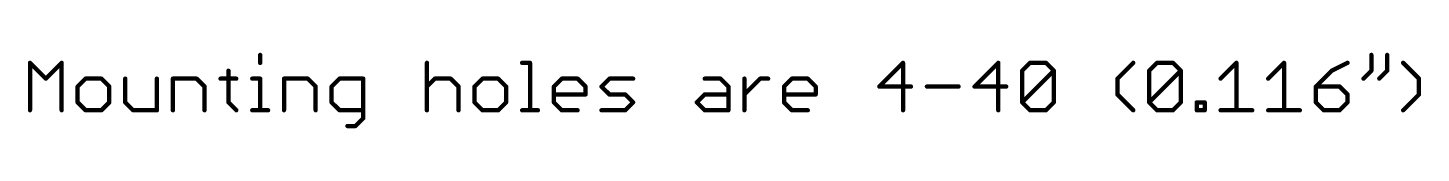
# Model space of a CAD drawing. Extents: x -0.2 to 60.5, y -0.2 to 25.7.
# Drawn here: x 44.07 to 60.49, y 5.91 to 6.8 of the extents above; entities that cross this region are included whole.
import ezdxf

# ---------------------------------------------------------------- set-up
doc = ezdxf.new("R2010")
doc.units = 0
doc.layers.add('101', color=6, linetype='CONTINUOUS')

msp = doc.modelspace()

# ---------------------------------------------------------------- linework, layer by layer
at = {"layer": '101', "const_width": 0.0508}
for points in [[(46.8071, 6.7739), (46.8071, 6.6807)], [(59.9043, 6.7739), (59.9043, 6.5875)], [(60.0907, 6.7739), (60.0907, 6.5875)], [(44.0944, 6.1214), (44.0944, 6.6807)], [(44.0944, 6.6807), (44.2808, 6.4943)], [(44.2808, 6.4943), (44.4672, 6.6807)], [(44.4672, 6.6807), (44.4672, 6.1214)], [(46.4329, 6.5875), (46.4329, 6.2146)], [(48.772, 6.6807), (48.772, 6.1214)], [(49.8946, 6.6807), (49.9878, 6.6807)], [(49.9878, 6.6807), (49.9878, 6.1214)], [(54.3841, 6.6807), (54.1044, 6.401)], [(54.3841, 6.1214), (54.3841, 6.6807)], [(55.5067, 6.6807), (55.227, 6.401)], [(55.5067, 6.1214), (55.5067, 6.6807)], [(55.7883, 6.5875), (55.8816, 6.6807)], [(55.7883, 6.2146), (55.7883, 6.5875)], [(55.7883, 6.2146), (56.1612, 6.5875)], [(55.8816, 6.6807), (56.068, 6.6807)], [(56.068, 6.6807), (56.1612, 6.5875)], [(56.1612, 6.5875), (56.1612, 6.2146)], [(56.911, 6.4943), (57.0974, 6.6807)], [(57.2852, 6.5875), (57.3784, 6.6807)], [(57.2852, 6.2146), (57.2852, 6.5875)], [(57.2852, 6.2146), (57.658, 6.5875)], [(57.3784, 6.6807), (57.5648, 6.6807)], [(57.5648, 6.6807), (57.658, 6.5875)], [(57.658, 6.5875), (57.658, 6.2146)], [(58.1271, 6.4943), (58.3136, 6.6807)], [(58.3136, 6.6807), (58.3136, 6.1214)], [(58.6884, 6.4943), (58.8749, 6.6807)], [(58.8749, 6.6807), (58.8749, 6.1214)], [(59.4362, 6.5875), (59.2498, 6.401)], [(59.6226, 6.6807), (59.4362, 6.5875)], [(59.9043, 6.5875), (59.8111, 6.4943)], [(60.0907, 6.5875), (59.9975, 6.4943)], [(60.4652, 6.4943), (60.2788, 6.6807)], [(44.7489, 6.4943), (44.6557, 6.401)], [(44.6557, 6.401), (44.6557, 6.2146)], [(44.9353, 6.4943), (44.7489, 6.4943)], [(45.0286, 6.401), (44.9353, 6.4943)], [(45.0286, 6.2146), (45.0286, 6.401)], [(45.217, 6.4943), (45.217, 6.2146)], [(45.5899, 6.1214), (45.5899, 6.4943)], [(45.7783, 6.1214), (45.7783, 6.4943)], [(45.7783, 6.4943), (46.058, 6.4943)], [(46.058, 6.4943), (46.1512, 6.401)], [(46.1512, 6.401), (46.1512, 6.1214)], [(46.3396, 6.4943), (46.5261, 6.4943)], [(46.7138, 6.4943), (46.8071, 6.4943)], [(46.8071, 6.4943), (46.8071, 6.1214)], [(47.0881, 6.1214), (47.0881, 6.4943)], [(47.0881, 6.4943), (47.3677, 6.4943)], [(47.3677, 6.4943), (47.4609, 6.401)], [(47.4609, 6.401), (47.4609, 6.1214)], [(47.7426, 6.4943), (47.6494, 6.401)], [(47.6494, 6.401), (47.6494, 6.2146)], [(48.0222, 6.4943), (47.7426, 6.4943)], [(48.0222, 6.0282), (48.0222, 6.4943)], [(48.772, 6.401), (48.8652, 6.4943)], [(48.8652, 6.4943), (49.0516, 6.4943)], [(49.0516, 6.4943), (49.1448, 6.401)], [(49.1448, 6.401), (49.1448, 6.1214)], [(49.4265, 6.4943), (49.3333, 6.401)], [(49.3333, 6.401), (49.3333, 6.2146)], [(49.6129, 6.4943), (49.4265, 6.4943)], [(49.7061, 6.401), (49.6129, 6.4943)], [(49.7061, 6.2146), (49.7061, 6.401)], [(50.2688, 6.401), (50.362, 6.4943)], [(50.2688, 6.2146), (50.2688, 6.401)], [(50.362, 6.4943), (50.5484, 6.4943)], [(50.5484, 6.4943), (50.6417, 6.401)], [(50.6417, 6.401), (50.6417, 6.3078)], [(50.8301, 6.401), (50.9233, 6.4943)], [(50.9233, 6.3078), (50.8301, 6.401)], [(50.9233, 6.4943), (51.203, 6.4943)], [(52.0459, 6.4943), (52.2324, 6.4943)], [(52.2324, 6.4943), (52.3256, 6.401)], [(52.3256, 6.401), (52.3256, 6.1214)], [(52.514, 6.1214), (52.514, 6.4943)], [(52.514, 6.3078), (52.7005, 6.4943)], [(52.7005, 6.4943), (52.7937, 6.4943)], [(52.9818, 6.401), (53.075, 6.4943)], [(52.9818, 6.2146), (52.9818, 6.401)], [(53.075, 6.4943), (53.2614, 6.4943)], [(53.2614, 6.4943), (53.3546, 6.401)], [(53.3546, 6.401), (53.3546, 6.3078)], [(54.1044, 6.401), (54.4773, 6.401)], [(54.6657, 6.401), (55.0386, 6.401)], [(55.227, 6.401), (55.5999, 6.401)], [(56.911, 6.3078), (56.911, 6.4943)], [(59.2498, 6.401), (59.2498, 6.2146)], [(59.5294, 6.401), (59.2498, 6.401)], [(59.6226, 6.3078), (59.5294, 6.401)], [(60.4652, 6.3078), (60.4652, 6.4943)], [(50.6417, 6.3078), (50.2688, 6.3078)], [(51.1098, 6.3078), (50.9233, 6.3078)], [(51.203, 6.2146), (51.1098, 6.3078)], [(51.9527, 6.2146), (52.0459, 6.3078)], [(52.0459, 6.3078), (52.3256, 6.3078)], [(53.3546, 6.3078), (52.9818, 6.3078)], [(57.0974, 6.1214), (56.911, 6.3078)], [(59.6226, 6.2146), (59.6226, 6.3078)], [(60.2788, 6.1214), (60.4652, 6.3078)], [(44.6557, 6.2146), (44.7489, 6.1214)], [(44.7489, 6.1214), (44.9353, 6.1214)], [(44.9353, 6.1214), (45.0286, 6.2146)], [(45.217, 6.2146), (45.3102, 6.1214)], [(45.3102, 6.1214), (45.5899, 6.1214)], [(46.4329, 6.2146), (46.5261, 6.1214)], [(46.7138, 6.1214), (46.9003, 6.1214)], [(47.6494, 6.2146), (47.7426, 6.1214)], [(47.7426, 6.1214), (48.0222, 6.1214)], [(49.3333, 6.2146), (49.4265, 6.1214)], [(49.4265, 6.1214), (49.6129, 6.1214)], [(49.6129, 6.1214), (49.7061, 6.2146)], [(49.8946, 6.1214), (50.081, 6.1214)], [(50.362, 6.1214), (50.2688, 6.2146)], [(50.5484, 6.1214), (50.362, 6.1214)], [(50.8301, 6.1214), (51.1098, 6.1214)], [(51.1098, 6.1214), (51.203, 6.2146)], [(52.0459, 6.1214), (51.9527, 6.2146)], [(52.3256, 6.1214), (52.0459, 6.1214)], [(53.075, 6.1214), (52.9818, 6.2146)], [(53.2614, 6.1214), (53.075, 6.1214)], [(55.8816, 6.1214), (55.7883, 6.2146)], [(56.068, 6.1214), (55.8816, 6.1214)], [(56.1612, 6.2146), (56.068, 6.1214)], [(57.3784, 6.1214), (57.2852, 6.2146)], [(57.5648, 6.1214), (57.3784, 6.1214)], [(57.658, 6.2146), (57.5648, 6.1214)], [(57.8465, 6.1214), (57.8465, 6.2146)], [(57.8465, 6.2146), (57.9397, 6.2146)], [(57.9397, 6.1214), (57.8465, 6.1214)], [(57.9397, 6.2146), (57.9397, 6.1214)], [(58.1271, 6.1214), (58.5, 6.1214)], [(58.6884, 6.1214), (59.0613, 6.1214)], [(59.2498, 6.2146), (59.343, 6.1214)], [(59.343, 6.1214), (59.5294, 6.1214)], [(59.5294, 6.1214), (59.6226, 6.2146)], [(47.8358, 5.935), (47.929, 5.935)], [(47.929, 5.935), (48.0222, 6.0282)]]:
    msp.add_lwpolyline(points, dxfattribs=at)
at = {"layer": '101', "const_width": 0.0254}
for points in [[(46.8198, 6.7739, 1), (46.7944, 6.7739)], [(59.917, 6.7739, 1), (59.8916, 6.7739)], [(60.1034, 6.7739, 1), (60.078, 6.7739)], [(44.1071, 6.6807, 1), (44.0817, 6.6807)], [(44.1034, 6.6897, 1), (44.0854, 6.6717)], [(44.48, 6.6807, 1), (44.4545, 6.6807)], [(44.4762, 6.6717, 1), (44.4583, 6.6897)], [(46.4456, 6.5875, 1), (46.4201, 6.5875)], [(46.7944, 6.6807, 1), (46.8198, 6.6807)], [(48.7847, 6.6807, 1), (48.7593, 6.6807)], [(49.8946, 6.6934, 1), (49.8946, 6.668)], [(50.0005, 6.6807, 1), (49.9751, 6.6807)], [(49.9878, 6.668, 1), (49.9878, 6.6934)], [(54.3968, 6.6807, 1), (54.3714, 6.6807)], [(54.393, 6.6717, 1), (54.3751, 6.6897)], [(55.5194, 6.6807, 1), (55.494, 6.6807)], [(55.5157, 6.6717, 1), (55.4977, 6.6897)], [(55.801, 6.5875, 1), (55.7756, 6.5875)], [(55.7794, 6.5964, 1), (55.7973, 6.5785)], [(55.8816, 6.6934, 1), (55.8816, 6.668)], [(55.8905, 6.6717, 1), (55.8726, 6.6897)], [(56.077, 6.6897, 1), (56.059, 6.6717)], [(56.068, 6.668, 1), (56.068, 6.6934)], [(56.1739, 6.5875, 1), (56.1485, 6.5875)], [(56.1702, 6.5785, 1), (56.1522, 6.5964)], [(56.1522, 6.5785, 1), (56.1702, 6.5964)], [(57.1064, 6.6717, 1), (57.0884, 6.6897)], [(57.2979, 6.5875, 1), (57.2725, 6.5875)], [(57.2762, 6.5964, 1), (57.2942, 6.5785)], [(57.3784, 6.6934, 1), (57.3784, 6.668)], [(57.3874, 6.6717, 1), (57.3694, 6.6897)], [(57.5738, 6.6897, 1), (57.5558, 6.6717)], [(57.5648, 6.668, 1), (57.5648, 6.6934)], [(57.6707, 6.5875, 1), (57.6453, 6.5875)], [(57.667, 6.5785, 1), (57.649, 6.5964)], [(57.649, 6.5785, 1), (57.667, 6.5964)], [(58.3263, 6.6807, 1), (58.3009, 6.6807)], [(58.3225, 6.6717, 1), (58.3046, 6.6897)], [(58.8876, 6.6807, 1), (58.8622, 6.6807)], [(58.8838, 6.6717, 1), (58.8659, 6.6897)], [(59.4305, 6.5988, 1), (59.4419, 6.5761)], [(59.4452, 6.5785, 1), (59.4272, 6.5964)], [(59.6283, 6.6693, 1), (59.6169, 6.692)], [(59.8916, 6.5875, 1), (59.917, 6.5875)], [(59.9133, 6.5785, 1), (59.8953, 6.5964)], [(60.078, 6.5875, 1), (60.1034, 6.5875)], [(60.0997, 6.5785, 1), (60.0817, 6.5964)], [(60.2878, 6.6897, 1), (60.2698, 6.6717)], [(44.2718, 6.5032, 1), (44.2898, 6.4853)], [(44.2718, 6.4853, 1), (44.2898, 6.5032)], [(44.6684, 6.401, 1), (44.643, 6.401)], [(44.6467, 6.41, 1), (44.6647, 6.3921)], [(44.7489, 6.5069, 1), (44.7489, 6.4816)], [(44.7579, 6.4853, 1), (44.7399, 6.5032)], [(44.9443, 6.5032, 1), (44.9264, 6.4853)], [(44.9353, 6.4816, 1), (44.9353, 6.5069)], [(45.0413, 6.401, 1), (45.0159, 6.401)], [(45.0196, 6.3921, 1), (45.0375, 6.41)], [(45.2297, 6.4943, 1), (45.2043, 6.4943)], [(45.6026, 6.4943, 1), (45.5772, 6.4943)], [(45.791, 6.4943, 1), (45.7656, 6.4943)], [(45.7783, 6.5069, 1), (45.7783, 6.4816)], [(46.0669, 6.5032, 1), (46.049, 6.4853)], [(46.058, 6.4816, 1), (46.058, 6.5069)], [(46.1639, 6.401, 1), (46.1385, 6.401)], [(46.1422, 6.3921, 1), (46.1602, 6.41)], [(46.3396, 6.5069, 1), (46.3396, 6.4816)], [(46.5261, 6.4816, 1), (46.5261, 6.5069)], [(46.7138, 6.5069, 1), (46.7138, 6.4816)], [(46.8198, 6.4943, 1), (46.7944, 6.4943)], [(46.8071, 6.4816, 1), (46.8071, 6.5069)], [(47.1008, 6.4943, 1), (47.0754, 6.4943)], [(47.0881, 6.5069, 1), (47.0881, 6.4816)], [(47.3767, 6.5032, 1), (47.3587, 6.4853)], [(47.3677, 6.4816, 1), (47.3677, 6.5069)], [(47.4736, 6.401, 1), (47.4482, 6.401)], [(47.4519, 6.3921, 1), (47.4699, 6.41)], [(47.6621, 6.401, 1), (47.6367, 6.401)], [(47.6404, 6.41, 1), (47.6583, 6.3921)], [(47.7426, 6.5069, 1), (47.7426, 6.4816)], [(47.7516, 6.4853, 1), (47.7336, 6.5032)], [(48.0349, 6.4943, 1), (48.0095, 6.4943)], [(48.0222, 6.4816, 1), (48.0222, 6.5069)], [(48.763, 6.41, 1), (48.781, 6.3921)], [(48.8652, 6.5069, 1), (48.8652, 6.4816)], [(48.8742, 6.4853, 1), (48.8562, 6.5032)], [(49.0606, 6.5032, 1), (49.0426, 6.4853)], [(49.0516, 6.4816, 1), (49.0516, 6.5069)], [(49.1575, 6.401, 1), (49.1321, 6.401)], [(49.1358, 6.3921, 1), (49.1538, 6.41)], [(49.346, 6.401, 1), (49.3206, 6.401)], [(49.3243, 6.41, 1), (49.3423, 6.3921)], [(49.4265, 6.5069, 1), (49.4265, 6.4816)], [(49.4355, 6.4853, 1), (49.4175, 6.5032)], [(49.6219, 6.5032, 1), (49.6039, 6.4853)], [(49.6129, 6.4816, 1), (49.6129, 6.5069)], [(49.7188, 6.401, 1), (49.6934, 6.401)], [(49.6972, 6.3921, 1), (49.7151, 6.41)], [(50.2815, 6.401, 1), (50.2561, 6.401)], [(50.2598, 6.41, 1), (50.2778, 6.3921)], [(50.362, 6.5069, 1), (50.362, 6.4816)], [(50.371, 6.4853, 1), (50.353, 6.5032)], [(50.5574, 6.5032, 1), (50.5395, 6.4853)], [(50.5484, 6.4816, 1), (50.5484, 6.5069)], [(50.6544, 6.401, 1), (50.629, 6.401)], [(50.6327, 6.3921, 1), (50.6506, 6.41)], [(50.8391, 6.41, 1), (50.8211, 6.3921)], [(50.8211, 6.41, 1), (50.8391, 6.3921)], [(50.9233, 6.5069, 1), (50.9233, 6.4816)], [(50.9323, 6.4853, 1), (50.9143, 6.5032)], [(51.203, 6.4816, 1), (51.203, 6.5069)], [(52.0459, 6.5069, 1), (52.0459, 6.4816)], [(52.2413, 6.5032, 1), (52.2234, 6.4853)], [(52.2324, 6.4816, 1), (52.2324, 6.5069)], [(52.3383, 6.401, 1), (52.3129, 6.401)], [(52.3166, 6.3921, 1), (52.3346, 6.41)], [(52.5267, 6.4943, 1), (52.5013, 6.4943)], [(52.7005, 6.5069, 1), (52.7005, 6.4816)], [(52.7094, 6.4853, 1), (52.6915, 6.5032)], [(52.7937, 6.4816, 1), (52.7937, 6.5069)], [(52.9945, 6.401, 1), (52.9691, 6.401)], [(52.9728, 6.41, 1), (52.9908, 6.3921)], [(53.075, 6.5069, 1), (53.075, 6.4816)], [(53.084, 6.4853, 1), (53.066, 6.5032)], [(53.2704, 6.5032, 1), (53.2525, 6.4853)], [(53.2614, 6.4816, 1), (53.2614, 6.5069)], [(53.3674, 6.401, 1), (53.3419, 6.401)], [(53.3457, 6.3921, 1), (53.3636, 6.41)], [(54.1044, 6.4137, 1), (54.1044, 6.3883)], [(54.0954, 6.41, 1), (54.1134, 6.3921)], [(54.4773, 6.3883, 1), (54.4773, 6.4137)], [(54.6657, 6.4137, 1), (54.6657, 6.3883)], [(55.0386, 6.3883, 1), (55.0386, 6.4137)], [(55.227, 6.4137, 1), (55.227, 6.3883)], [(55.2181, 6.41, 1), (55.236, 6.3921)], [(55.5999, 6.3883, 1), (55.5999, 6.4137)], [(56.9237, 6.4943, 1), (56.8983, 6.4943)], [(56.902, 6.5032, 1), (56.9199, 6.4853)], [(58.1182, 6.5032, 1), (58.1361, 6.4853)], [(58.6795, 6.5032, 1), (58.6974, 6.4853)], [(59.2625, 6.401, 1), (59.2371, 6.401)], [(59.2498, 6.4137, 1), (59.2498, 6.3883)], [(59.2408, 6.41, 1), (59.2587, 6.3921)], [(59.5384, 6.41, 1), (59.5204, 6.3921)], [(59.5294, 6.3883, 1), (59.5294, 6.4137)], [(59.8021, 6.5032, 1), (59.82, 6.4853)], [(59.9885, 6.5032, 1), (60.0065, 6.4853)], [(60.4779, 6.4943, 1), (60.4525, 6.4943)], [(60.4563, 6.4853, 1), (60.4742, 6.5032)], [(50.2688, 6.3205, 1), (50.2688, 6.2951)], [(50.629, 6.3078, 1), (50.6544, 6.3078)], [(50.6417, 6.2951, 1), (50.6417, 6.3205)], [(50.9233, 6.3205, 1), (50.9233, 6.2951)], [(50.9143, 6.2988, 1), (50.9323, 6.3168)], [(51.1187, 6.3168, 1), (51.1008, 6.2988)], [(51.1098, 6.2951, 1), (51.1098, 6.3205)], [(52.0459, 6.3205, 1), (52.0459, 6.2951)], [(52.0549, 6.2988, 1), (52.037, 6.3168)], [(52.3256, 6.2951, 1), (52.3256, 6.3205)], [(52.5051, 6.3168, 1), (52.523, 6.2988)], [(52.9818, 6.3205, 1), (52.9818, 6.2951)], [(53.3419, 6.3078, 1), (53.3674, 6.3078)], [(53.3546, 6.2951, 1), (53.3546, 6.3205)], [(56.9199, 6.3168, 1), (56.902, 6.2988)], [(56.8983, 6.3078, 1), (56.9237, 6.3078)], [(59.6353, 6.3078, 1), (59.6099, 6.3078)], [(59.6136, 6.2988, 1), (59.6316, 6.3168)], [(60.4525, 6.3078, 1), (60.4779, 6.3078)], [(60.4742, 6.2988, 1), (60.4563, 6.3168)], [(44.0817, 6.1214, 1), (44.1071, 6.1214)], [(44.4545, 6.1214, 1), (44.48, 6.1214)], [(44.6647, 6.2236, 1), (44.6467, 6.2056)], [(44.643, 6.2146, 1), (44.6684, 6.2146)], [(44.7489, 6.1341, 1), (44.7489, 6.1087)], [(44.7399, 6.1124, 1), (44.7579, 6.1304)], [(44.9264, 6.1304, 1), (44.9443, 6.1124)], [(44.9353, 6.1087, 1), (44.9353, 6.1341)], [(45.0159, 6.2146, 1), (45.0413, 6.2146)], [(45.0375, 6.2056, 1), (45.0196, 6.2236)], [(45.226, 6.2236, 1), (45.208, 6.2056)], [(45.2043, 6.2146, 1), (45.2297, 6.2146)], [(45.3102, 6.1341, 1), (45.3102, 6.1087)], [(45.3013, 6.1124, 1), (45.3192, 6.1304)], [(45.5772, 6.1214, 1), (45.6026, 6.1214)], [(45.5899, 6.1087, 1), (45.5899, 6.1341)], [(45.7656, 6.1214, 1), (45.791, 6.1214)], [(46.1385, 6.1214, 1), (46.1639, 6.1214)], [(46.4201, 6.2146, 1), (46.4456, 6.2146)], [(46.4418, 6.2236, 1), (46.4239, 6.2056)], [(46.5171, 6.1124, 1), (46.535, 6.1304)], [(46.7138, 6.1341, 1), (46.7138, 6.1087)], [(46.7944, 6.1214, 1), (46.8198, 6.1214)], [(46.9003, 6.1087, 1), (46.9003, 6.1341)], [(47.0754, 6.1214, 1), (47.1008, 6.1214)], [(47.4482, 6.1214, 1), (47.4736, 6.1214)], [(47.6583, 6.2236, 1), (47.6404, 6.2056)], [(47.6367, 6.2146, 1), (47.6621, 6.2146)], [(47.7426, 6.1341, 1), (47.7426, 6.1087)], [(47.7336, 6.1124, 1), (47.7516, 6.1304)], [(48.0222, 6.1087, 1), (48.0222, 6.1341)], [(48.7593, 6.1214, 1), (48.7847, 6.1214)], [(49.1321, 6.1214, 1), (49.1575, 6.1214)], [(49.3423, 6.2236, 1), (49.3243, 6.2056)], [(49.3206, 6.2146, 1), (49.346, 6.2146)], [(49.4265, 6.1341, 1), (49.4265, 6.1087)], [(49.4175, 6.1124, 1), (49.4355, 6.1304)], [(49.6039, 6.1304, 1), (49.6219, 6.1124)], [(49.6129, 6.1087, 1), (49.6129, 6.1341)], [(49.6934, 6.2146, 1), (49.7188, 6.2146)], [(49.7151, 6.2056, 1), (49.6972, 6.2236)], [(49.8946, 6.1341, 1), (49.8946, 6.1087)], [(49.9751, 6.1214, 1), (50.0005, 6.1214)], [(50.081, 6.1087, 1), (50.081, 6.1341)], [(50.2778, 6.2236, 1), (50.2598, 6.2056)], [(50.2561, 6.2146, 1), (50.2815, 6.2146)], [(50.362, 6.1341, 1), (50.362, 6.1087)], [(50.353, 6.1124, 1), (50.371, 6.1304)], [(50.5484, 6.1087, 1), (50.5484, 6.1341)], [(50.8301, 6.1341, 1), (50.8301, 6.1087)], [(51.1008, 6.1304, 1), (51.1187, 6.1124)], [(51.1098, 6.1087, 1), (51.1098, 6.1341)], [(51.2119, 6.2056, 1), (51.194, 6.2236)], [(51.194, 6.2056, 1), (51.2119, 6.2236)], [(51.9617, 6.2236, 1), (51.9438, 6.2056)], [(51.9438, 6.2236, 1), (51.9617, 6.2056)], [(52.0459, 6.1341, 1), (52.0459, 6.1087)], [(52.037, 6.1124, 1), (52.0549, 6.1304)], [(52.3129, 6.1214, 1), (52.3383, 6.1214)], [(52.3256, 6.1087, 1), (52.3256, 6.1341)], [(52.5013, 6.1214, 1), (52.5267, 6.1214)], [(52.9908, 6.2236, 1), (52.9728, 6.2056)], [(52.9691, 6.2146, 1), (52.9945, 6.2146)], [(53.075, 6.1341, 1), (53.075, 6.1087)], [(53.066, 6.1124, 1), (53.084, 6.1304)], [(53.2614, 6.1087, 1), (53.2614, 6.1341)], [(54.3714, 6.1214, 1), (54.3968, 6.1214)], [(55.494, 6.1214, 1), (55.5194, 6.1214)], [(55.7756, 6.2146, 1), (55.801, 6.2146)], [(55.7973, 6.2236, 1), (55.7794, 6.2056)], [(55.7794, 6.2236, 1), (55.7973, 6.2056)], [(55.8816, 6.1341, 1), (55.8816, 6.1087)], [(55.8726, 6.1124, 1), (55.8905, 6.1304)], [(56.059, 6.1304, 1), (56.077, 6.1124)], [(56.068, 6.1087, 1), (56.068, 6.1341)], [(56.1485, 6.2146, 1), (56.1739, 6.2146)], [(56.1702, 6.2056, 1), (56.1522, 6.2236)], [(57.0884, 6.1124, 1), (57.1064, 6.1304)], [(57.2942, 6.2236, 1), (57.2762, 6.2056)], [(57.2762, 6.2236, 1), (57.2942, 6.2056)], [(57.2725, 6.2146, 1), (57.2979, 6.2146)], [(57.3784, 6.1341, 1), (57.3784, 6.1087)], [(57.3694, 6.1124, 1), (57.3874, 6.1304)], [(57.5558, 6.1304, 1), (57.5738, 6.1124)], [(57.5648, 6.1087, 1), (57.5648, 6.1341)], [(57.6453, 6.2146, 1), (57.6707, 6.2146)], [(57.667, 6.2056, 1), (57.649, 6.2236)], [(57.8592, 6.2146, 1), (57.8338, 6.2146)], [(57.8465, 6.2273, 1), (57.8465, 6.2019)], [(57.8465, 6.1341, 1), (57.8465, 6.1087)], [(57.8338, 6.1214, 1), (57.8592, 6.1214)], [(57.9524, 6.2146, 1), (57.927, 6.2146)], [(57.927, 6.1214, 1), (57.9524, 6.1214)], [(57.9397, 6.2019, 1), (57.9397, 6.2273)], [(57.9397, 6.1087, 1), (57.9397, 6.1341)], [(58.1271, 6.1341, 1), (58.1271, 6.1087)], [(58.3009, 6.1214, 1), (58.3263, 6.1214)], [(58.5, 6.1087, 1), (58.5, 6.1341)], [(58.6884, 6.1341, 1), (58.6884, 6.1087)], [(58.8622, 6.1214, 1), (58.8876, 6.1214)], [(59.0613, 6.1087, 1), (59.0613, 6.1341)], [(59.2587, 6.2236, 1), (59.2408, 6.2056)], [(59.2371, 6.2146, 1), (59.2625, 6.2146)], [(59.343, 6.1341, 1), (59.343, 6.1087)], [(59.334, 6.1124, 1), (59.3519, 6.1304)], [(59.5204, 6.1304, 1), (59.5384, 6.1124)], [(59.5294, 6.1087, 1), (59.5294, 6.1341)], [(59.6099, 6.2146, 1), (59.6353, 6.2146)], [(59.6316, 6.2056, 1), (59.6136, 6.2236)], [(60.2698, 6.1304, 1), (60.2878, 6.1124)], [(47.8358, 5.9477, 1), (47.8358, 5.9223)], [(47.92, 5.944, 1), (47.938, 5.926)], [(47.929, 5.9223, 1), (47.929, 5.9477)], [(48.0095, 6.0282, 1), (48.0349, 6.0282)], [(48.0312, 6.0192, 1), (48.0132, 6.0372)]]:
    msp.add_lwpolyline(points, format="xyb", dxfattribs=at)

doc.saveas('drawing.dxf')
